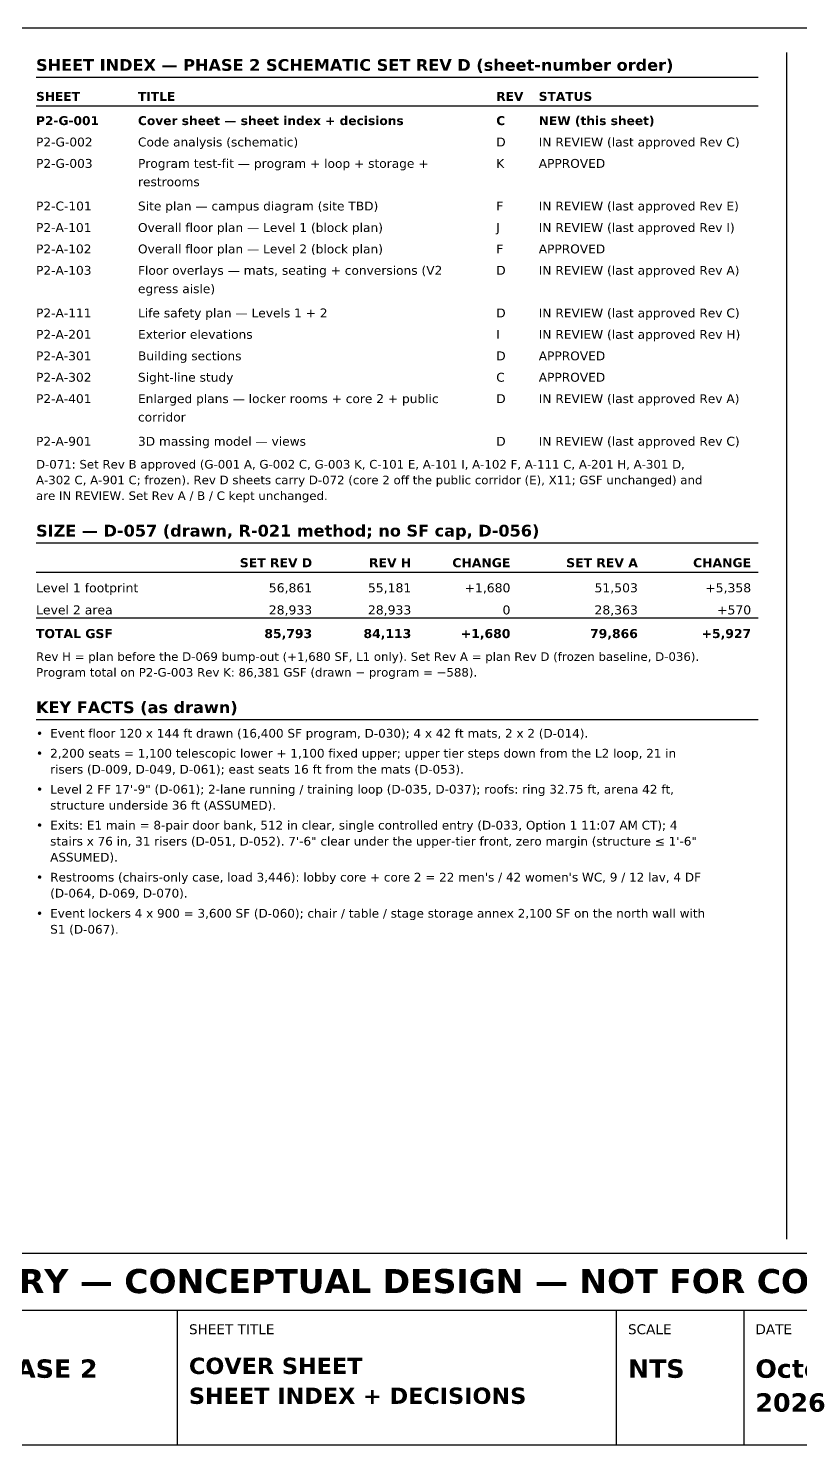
# Model space of a CAD drawing. Header units: inches. Extents: x 0.5 to 16.5, y 0.5 to 10.5.
# Drawn here: x 5.65 to 11.1, y 0.5 to 10.5 of the extents above; entities that cross this region are included whole.
import ezdxf
from ezdxf.enums import TextEntityAlignment as Align

# ---------------------------------------------------------------- set-up
doc = ezdxf.new("R2010")
doc.units = ezdxf.units.IN
doc.header["$MEASUREMENT"] = 0
for name, color, linetype in [('A-ANNO-TEXT', 7, 'Continuous'), ('G-ANNO-TABL', 7, 'Continuous'), ('G-ANNO-TTLB', 7, 'Continuous')]:
    doc.layers.add(name, color=color, linetype=linetype)
doc.styles.add('KS-BOLD', font='DejaVuSans-Bold.ttf')
doc.styles.add('KS-REG', font='DejaVuSans.ttf')

msp = doc.modelspace()

# ---------------------------------------------------------------- linework, layer by layer
at = {"layer": 'A-ANNO-TEXT'}
for p, q in [((11, 10.33), (11, 1.95)), ((5.7, 10.155), (10.8, 10.155)), ((5.7, 6.867), (10.8, 6.867)), ((5.7, 5.62), (10.8, 5.62))]:
    msp.add_line(p, q, dxfattribs=at)
at = {"layer": 'G-ANNO-TABL'}
for p, q in [((5.7, 9.953), (10.8, 9.953)), ((5.7, 6.66), (10.8, 6.66)), ((5.7, 6.337), (10.8, 6.337))]:
    msp.add_line(p, q, dxfattribs=at)
at = {"layer": 'G-ANNO-TTLB'}
for p, q in [((0.5, 1.45), (16.5, 1.45)), ((6.7, 0.5), (6.7, 1.45)), ((9.8, 0.5), (9.8, 1.45)), ((10.7, 0.5), (10.7, 1.45))]:
    msp.add_line(p, q, dxfattribs=at)
for points in [[(0.5, 0.5), (16.5, 0.5), (16.5, 10.5), (0.5, 10.5)], [(0.5, 1.45), (16.5, 1.45), (16.5, 1.85), (0.5, 1.85)]]:
    msp.add_lwpolyline(points, close=True, dxfattribs=at)

# ---------------------------------------------------------------- texts
at = {"layer": 'A-ANNO-TEXT'}
for s, height, style, p in [('SHEET INDEX — PHASE 2 SCHEMATIC SET REV D (sheet-number order)', 0.08288, 'KS-BOLD', (5.7, 10.2)), ('D-071: Set Rev B approved (G-001 A, G-002 C, G-003 K, C-101 E, A-101 I, A-102 F, A-111 C, A-201 H, A-301 D,', 0.06048, 'KS-REG', (5.7, 7.392)), ('A-302 C, A-901 C; frozen). Rev D sheets carry D-072 (core 2 off the public corridor (E), X11; GSF unchanged) and', 0.06048, 'KS-REG', (5.7, 7.281)), ('are IN REVIEW. Set Rev A / B / C kept unchanged.', 0.06048, 'KS-REG', (5.7, 7.17)), ('SIZE — D-057 (drawn, R-021 method; no SF cap, D-056)', 0.08288, 'KS-BOLD', (5.7, 6.912)), ('Rev H = plan before the D-069 bump-out (+1,680 SF, L1 only). Set Rev A = plan Rev D (frozen baseline, D-036).', 0.06048, 'KS-REG', (5.7, 6.034)), ('Program total on P2-G-003 Rev K: 86,381 GSF (drawn − program = −588).', 0.06048, 'KS-REG', (5.7, 5.923)), ('KEY FACTS (as drawn)', 0.08288, 'KS-BOLD', (5.7, 5.665)), ('•', 0.0616, 'KS-REG', (5.7, 5.492)), ('Event floor 120 x 144 ft drawn (16,400 SF program, D-030); 4 x 42 ft mats, 2 x 2 (D-014).', 0.0616, 'KS-REG', (5.8, 5.492)), ('2,200 seats = 1,100 telescopic lower + 1,100 fixed upper; upper tier steps down from the L2 loop, 21 in', 0.0616, 'KS-REG', (5.8, 5.351)), ('•', 0.0616, 'KS-REG', (5.7, 5.351)), ('risers (D-009, D-049, D-061); east seats 16 ft from the mats (D-053).', 0.0616, 'KS-REG', (5.8, 5.238)), ('•', 0.0616, 'KS-REG', (5.7, 5.097)), ('Level 2 FF 17\'-9" (D-061); 2-lane running / training loop (D-035, D-037); roofs: ring 32.75 ft, arena 42 ft,', 0.0616, 'KS-REG', (5.8, 5.097)), ('structure underside 36 ft (ASSUMED).', 0.0616, 'KS-REG', (5.8, 4.984)), ('Exits: E1 main = 8-pair door bank, 512 in clear, single controlled entry (D-033, Option 1 11:07 AM CT); 4', 0.0616, 'KS-REG', (5.8, 4.843)), ('•', 0.0616, 'KS-REG', (5.7, 4.843)), ('stairs x 76 in, 31 risers (D-051, D-052). 7\'-6" clear under the upper-tier front, zero margin (structure ≤ 1\'-6"', 0.0616, 'KS-REG', (5.8, 4.73)), ('ASSUMED).', 0.0616, 'KS-REG', (5.8, 4.617)), ('•', 0.0616, 'KS-REG', (5.7, 4.476)), ("Restrooms (chairs-only case, load 3,446): lobby core + core 2 = 22 men's / 42 women's WC, 9 / 12 lav, 4 DF", 0.0616, 'KS-REG', (5.8, 4.476)), ('(D-064, D-069, D-070).', 0.0616, 'KS-REG', (5.8, 4.363)), ('•', 0.0616, 'KS-REG', (5.7, 4.221)), ('Event lockers 4 x 900 = 3,600 SF (D-060); chair / table / stage storage annex 2,100 SF on the north wall with', 0.0616, 'KS-REG', (5.8, 4.221)), ('S1 (D-067).', 0.0616, 'KS-REG', (5.8, 4.108))]:
    msp.add_text(s, height=height, dxfattribs=dict(at, style=style)).set_placement(p)
at = {"layer": 'G-ANNO-TABL'}
for s, height, style, p in [('SHEET', 0.0627, 'KS-BOLD', (5.7, 9.988)), ('TITLE', 0.0627, 'KS-BOLD', (6.42, 9.988)), ('REV', 0.0627, 'KS-BOLD', (8.95, 9.988)), ('STATUS', 0.0627, 'KS-BOLD', (9.25, 9.988)), ('P2-G-001', 0.0627, 'KS-BOLD', (5.7, 9.817)), ('Cover sheet — sheet index + decisions', 0.06272, 'KS-BOLD', (6.42, 9.817)), ('C', 0.0627, 'KS-BOLD', (8.95, 9.817)), ('NEW (this sheet)', 0.06272, 'KS-BOLD', (9.25, 9.817)), ('P2-G-002', 0.0627, 'KS-REG', (5.7, 9.666)), ('Code analysis (schematic)', 0.06272, 'KS-REG', (6.42, 9.666)), ('D', 0.0627, 'KS-REG', (8.95, 9.666)), ('IN REVIEW (last approved Rev C)', 0.06272, 'KS-REG', (9.25, 9.666)), ('P2-G-003', 0.0627, 'KS-REG', (5.7, 9.515)), ('Program test-fit — program + loop + storage +', 0.06272, 'KS-REG', (6.42, 9.515)), ('K', 0.0627, 'KS-REG', (8.95, 9.515)), ('APPROVED', 0.0627, 'KS-REG', (9.25, 9.515)), ('restrooms', 0.0627, 'KS-REG', (6.42, 9.385)), ('P2-C-101', 0.0627, 'KS-REG', (5.7, 9.214)), ('Site plan — campus diagram (site TBD)', 0.06272, 'KS-REG', (6.42, 9.214)), ('F', 0.0627, 'KS-REG', (8.95, 9.214)), ('IN REVIEW (last approved Rev E)', 0.06272, 'KS-REG', (9.25, 9.214)), ('P2-A-101', 0.0627, 'KS-REG', (5.7, 9.062)), ('Overall floor plan — Level 1 (block plan)', 0.06272, 'KS-REG', (6.42, 9.062)), ('J', 0.0627, 'KS-REG', (8.95, 9.062)), ('IN REVIEW (last approved Rev I)', 0.06272, 'KS-REG', (9.25, 9.062)), ('P2-A-102', 0.0627, 'KS-REG', (5.7, 8.911)), ('Overall floor plan — Level 2 (block plan)', 0.06272, 'KS-REG', (6.42, 8.911)), ('F', 0.0627, 'KS-REG', (8.95, 8.911)), ('APPROVED', 0.0627, 'KS-REG', (9.25, 8.911)), ('P2-A-103', 0.0627, 'KS-REG', (5.7, 8.76)), ('Floor overlays — mats, seating + conversions (V2', 0.06272, 'KS-REG', (6.42, 8.76)), ('D', 0.0627, 'KS-REG', (8.95, 8.76)), ('IN REVIEW (last approved Rev A)', 0.06272, 'KS-REG', (9.25, 8.76)), ('egress aisle)', 0.06272, 'KS-REG', (6.42, 8.63)), ('P2-A-111', 0.0627, 'KS-REG', (5.7, 8.459)), ('Life safety plan — Levels 1 + 2', 0.06272, 'KS-REG', (6.42, 8.459)), ('D', 0.0627, 'KS-REG', (8.95, 8.459)), ('IN REVIEW (last approved Rev C)', 0.06272, 'KS-REG', (9.25, 8.459)), ('P2-A-201', 0.0627, 'KS-REG', (5.7, 8.308)), ('Exterior elevations', 0.06272, 'KS-REG', (6.42, 8.308)), ('I', 0.0627, 'KS-REG', (8.95, 8.308)), ('IN REVIEW (last approved Rev H)', 0.06272, 'KS-REG', (9.25, 8.308)), ('P2-A-301', 0.0627, 'KS-REG', (5.7, 8.156)), ('Building sections', 0.06272, 'KS-REG', (6.42, 8.156)), ('D', 0.0627, 'KS-REG', (8.95, 8.156)), ('APPROVED', 0.0627, 'KS-REG', (9.25, 8.156)), ('P2-A-302', 0.0627, 'KS-REG', (5.7, 8.005)), ('Sight-line study', 0.06272, 'KS-REG', (6.42, 8.005)), ('C', 0.0627, 'KS-REG', (8.95, 8.005)), ('APPROVED', 0.0627, 'KS-REG', (9.25, 8.005)), ('P2-A-401', 0.0627, 'KS-REG', (5.7, 7.854)), ('Enlarged plans — locker rooms + core 2 + public', 0.06272, 'KS-REG', (6.42, 7.854)), ('D', 0.0627, 'KS-REG', (8.95, 7.854)), ('IN REVIEW (last approved Rev A)', 0.06272, 'KS-REG', (9.25, 7.854)), ('corridor', 0.0627, 'KS-REG', (6.42, 7.724)), ('P2-A-901', 0.0627, 'KS-REG', (5.7, 7.553)), ('3D massing model — views', 0.06272, 'KS-REG', (6.42, 7.553)), ('D', 0.0627, 'KS-REG', (8.95, 7.553)), ('IN REVIEW (last approved Rev C)', 0.06272, 'KS-REG', (9.25, 7.553)), ('Level 1 footprint', 0.06384, 'KS-REG', (5.7, 6.518)), ('Level 2 area', 0.06384, 'KS-REG', (5.7, 6.362)), ('TOTAL GSF', 0.0638, 'KS-BOLD', (5.7, 6.195))]:
    msp.add_text(s, height=height, dxfattribs=dict(at, style=style)).set_placement(p)
for s, style, p in [('SET REV D', 'KS-BOLD', (7.65, 6.695)), ('REV H', 'KS-BOLD', (8.35, 6.695)), ('CHANGE', 'KS-BOLD', (9.05, 6.695)), ('SET REV A', 'KS-BOLD', (9.95, 6.695)), ('CHANGE', 'KS-BOLD', (10.75, 6.695)), ('56,861', 'KS-REG', (7.65, 6.518)), ('55,181', 'KS-REG', (8.35, 6.518)), ('+1,680', 'KS-REG', (9.05, 6.518)), ('51,503', 'KS-REG', (9.95, 6.518)), ('+5,358', 'KS-REG', (10.75, 6.518)), ('28,933', 'KS-REG', (7.65, 6.362)), ('28,933', 'KS-REG', (8.35, 6.362)), ('0', 'KS-REG', (9.05, 6.362)), ('28,363', 'KS-REG', (9.95, 6.362)), ('+570', 'KS-REG', (10.75, 6.362)), ('85,793', 'KS-BOLD', (7.65, 6.195)), ('84,113', 'KS-BOLD', (8.35, 6.195)), ('+1,680', 'KS-BOLD', (9.05, 6.195)), ('79,866', 'KS-BOLD', (9.95, 6.195)), ('+5,927', 'KS-BOLD', (10.75, 6.195))]:
    msp.add_text(s, height=0.0638, dxfattribs=dict(at, style=style)).set_placement(p, align=Align.RIGHT)
at = {"layer": 'G-ANNO-TTLB', "style": 'KS-BOLD'}
msp.add_text('PRELIMINARY — CONCEPTUAL DESIGN — NOT FOR CONSTRUCTION', height=0.17, dxfattribs=at).set_placement((8.5, 1.57), align=Align.CENTER)
at = {"layer": 'G-ANNO-TTLB'}
for s, height, style, p in [('SHEET TITLE', 0.07, 'KS-REG', (6.78, 1.28)), ('SCALE', 0.07, 'KS-REG', (9.88, 1.28)), ('DATE', 0.07, 'KS-REG', (10.78, 1.28)), ('PHASE 2', 0.13, 'KS-BOLD', (5.28, 0.972)), ('COVER SHEET', 0.115, 'KS-BOLD', (6.78, 0.999)), ('NTS', 0.13, 'KS-BOLD', (9.88, 0.972)), ('October', 0.13, 'KS-BOLD', (10.78, 0.972)), ('SHEET INDEX + DECISIONS', 0.115, 'KS-BOLD', (6.78, 0.788)), ('2026', 0.13, 'KS-BOLD', (10.78, 0.733))]:
    msp.add_text(s, height=height, dxfattribs=dict(at, style=style)).set_placement(p)

doc.saveas('drawing.dxf')
